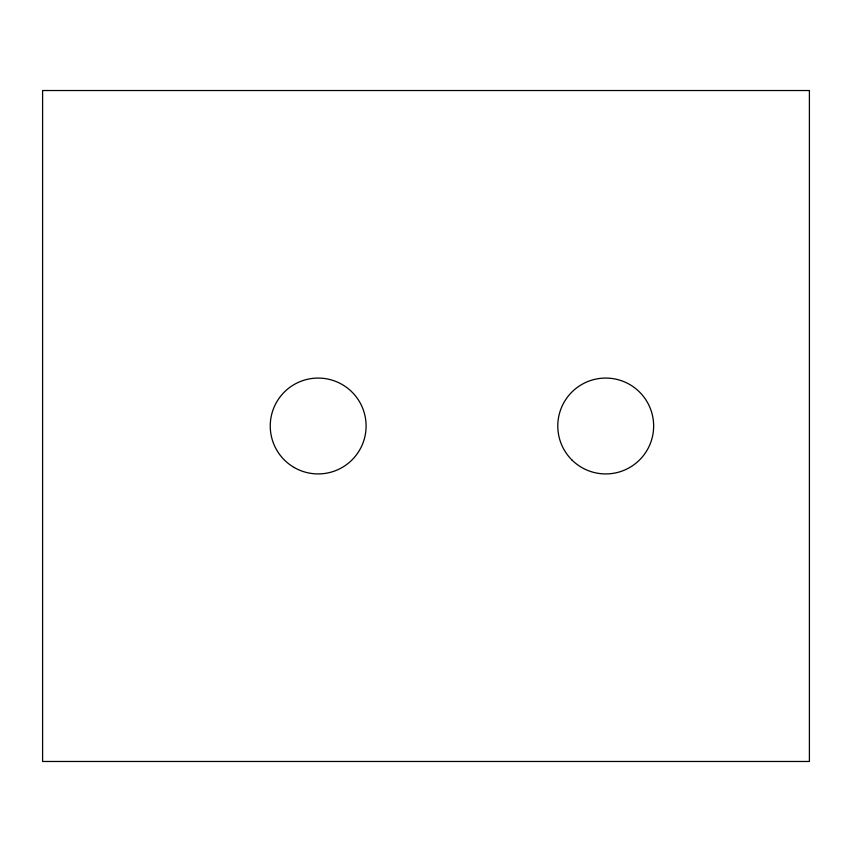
<?xml version="1.0" encoding="UTF-8"?>
<svg xmlns="http://www.w3.org/2000/svg" width="852" height="852" viewBox="0 0 852 852"><rect width="100%" height="100%" fill="white"/><g stroke="black" fill="none" stroke-linecap="round" stroke-linejoin="round"><path stroke-width="1.28" d="M809.4 90.525L42.6 90.525L42.6 761.475L809.4 761.475L809.4 90.525M294.206 467.503A47.925 47.925 0 0 0 366.094 426A47.925 47.925 0 0 0 294.206 384.497A47.925 47.925 0 0 0 294.206 467.503M571.83 459.888A47.925 47.925 0 0 0 652.014 438.407A47.925 47.925 0 0 0 593.312 379.704A47.925 47.925 0 0 0 571.83 459.888"/></g></svg>
